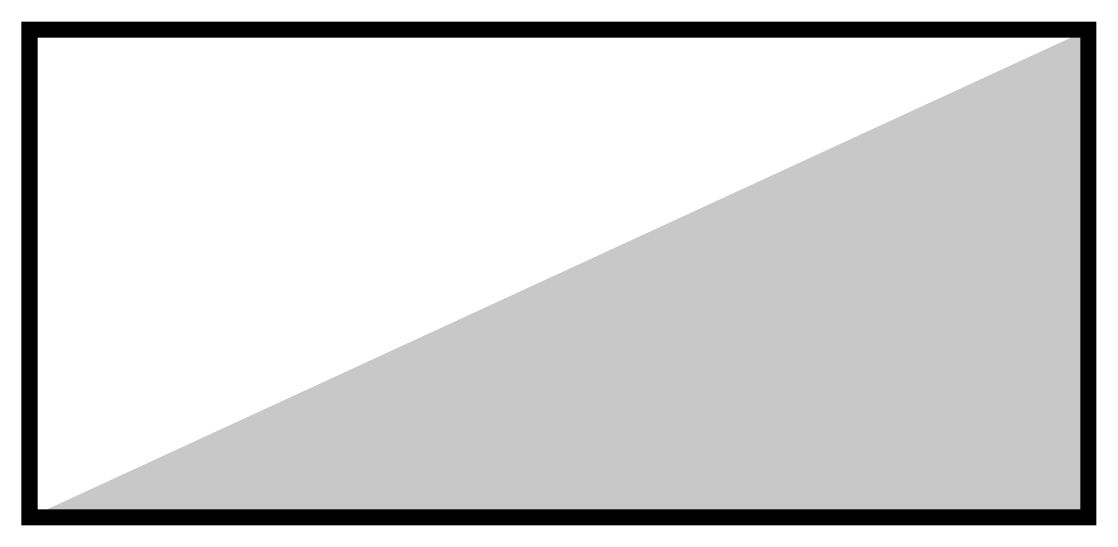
# Model space of a CAD drawing. Extents: x -0.05 to 6.6, y -0.07 to 3.05.
import ezdxf

# ---------------------------------------------------------------- set-up
doc = ezdxf.new("R2010")
doc.units = 0
doc.header["$MEASUREMENT"] = 0
doc.layers.get('0').update_dxf_attribs({"linetype": 'CONTINUOUS'})

msp = doc.modelspace()

# ---------------------------------------------------------------- linework, layer by layer
at = {"const_width": 0.1}
msp.add_lwpolyline([(0, 2.9983), (0, -0.0176), (6.5487, -0.0176), (6.5487, 2.9983)], close=True, dxfattribs=at)
msp.add_solid([(0, -0.0176), (6.5487, -0.0176), (6.5487, 2.9983)])

doc.saveas('drawing.dxf')
